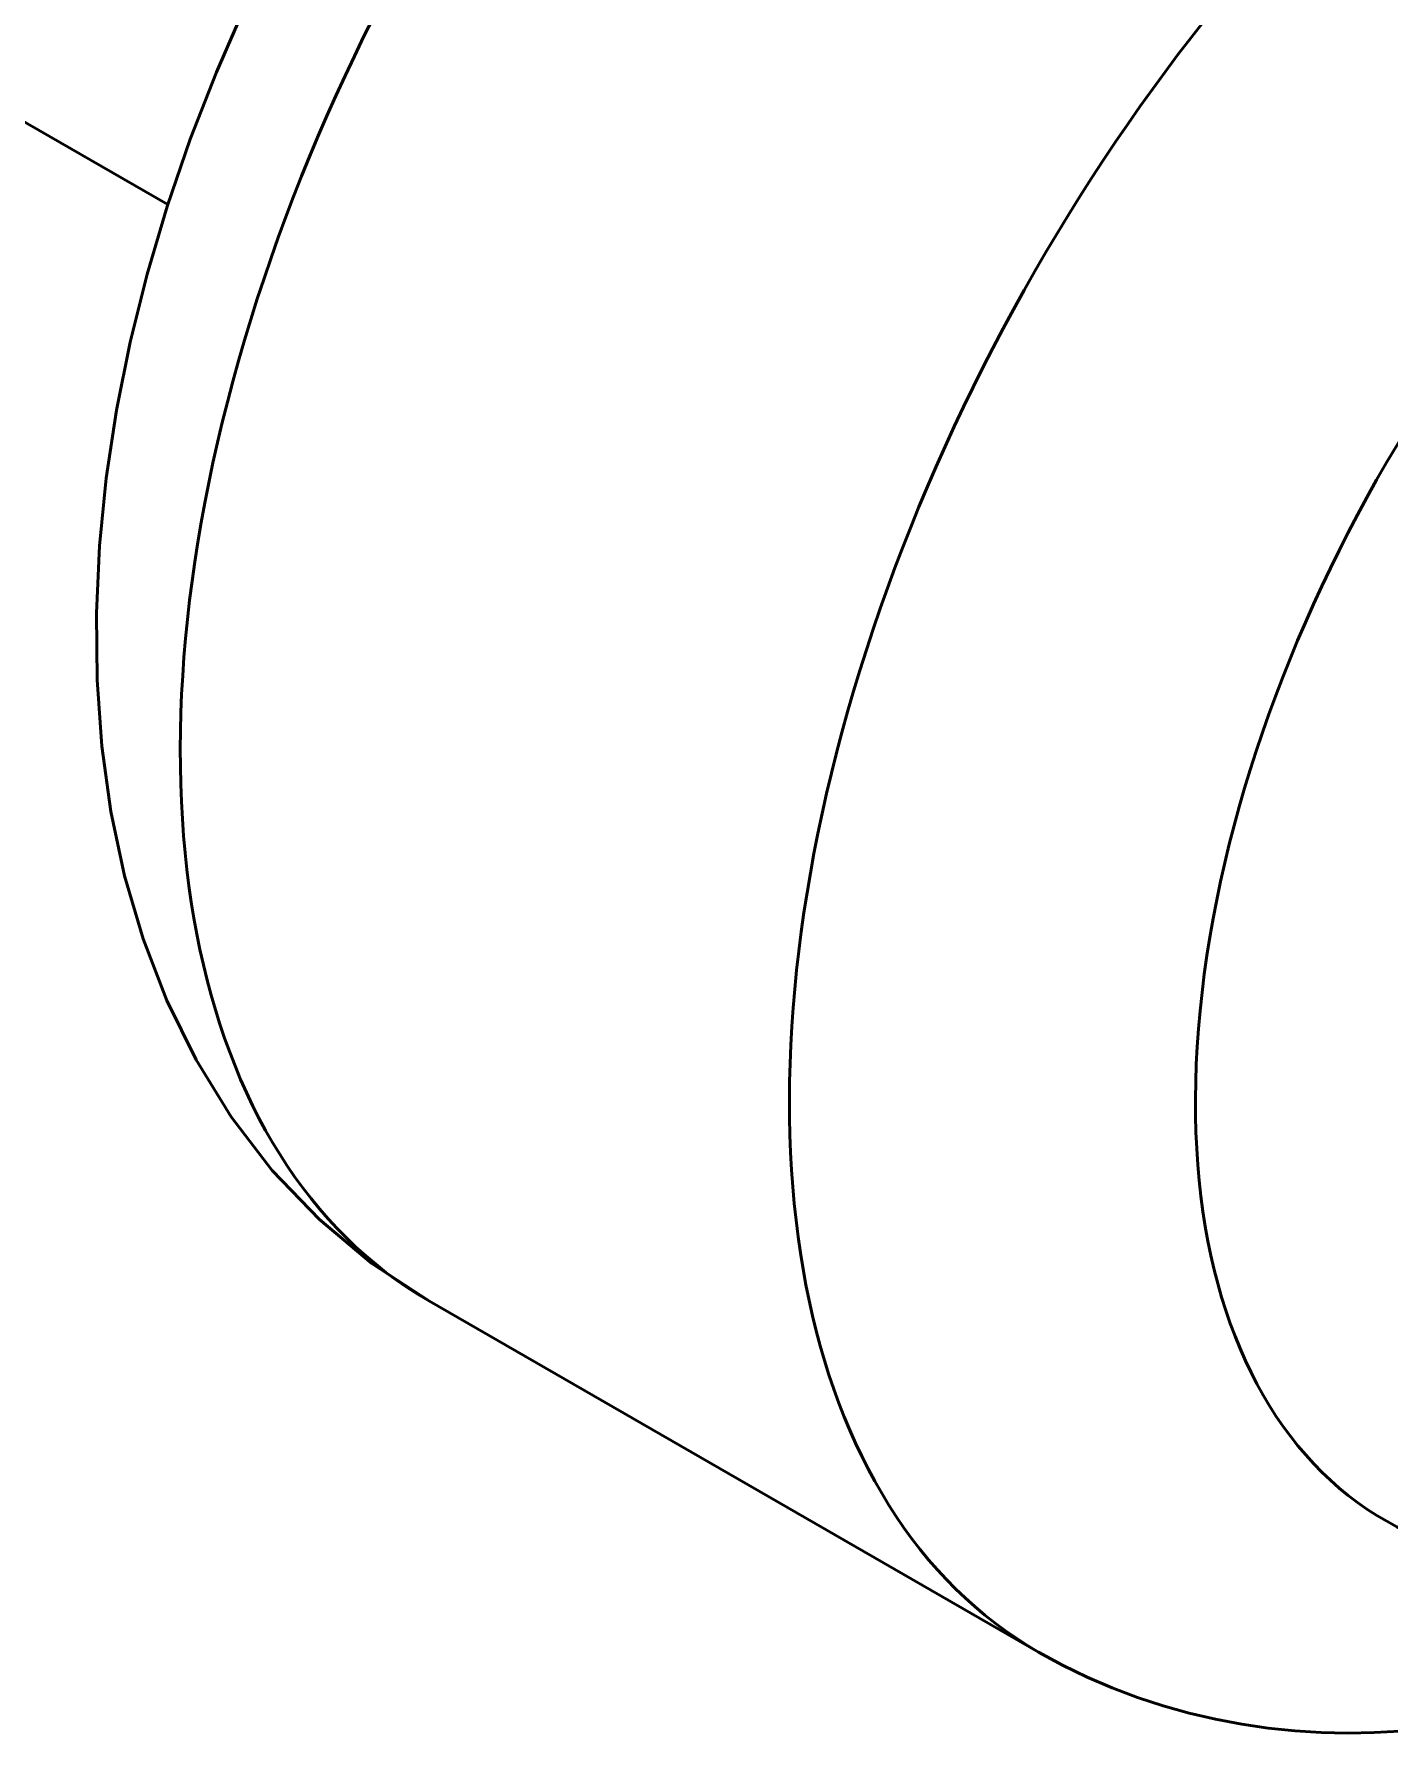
# Model space of a CAD drawing. Header units: millimetres. Extents: x -14552 to -4230, y 14289 to 18426.
# Drawn here: x -13323.82 to -13300.55, y 16848.05 to 16877.23 of the extents above; entities that cross this region are included whole.
import ezdxf

# ---------------------------------------------------------------- set-up
doc = ezdxf.new("R2010")
doc.units = ezdxf.units.MM
doc.layers.add('外形線', color=7, linetype='Continuous', lineweight=50)

msp = doc.modelspace()

# ---------------------------------------------------------------- linework, layer by layer
at = {"layer": '外形線'}
for p, q in [((-13321.521, 16874.298), (-13341.013, 16885.522)), ((-13317.029, 16855.466), (-13306.57, 16849.443))]:
    msp.add_line(p, q, dxfattribs=at).dxf.unprotected_set("ltscale", 0)
for points in [[(-13320.193, 16877.702), (-13320.688, 16876.568), (-13321.135, 16875.421), (-13321.532, 16874.264), (-13321.877, 16873.101), (-13322.167, 16871.934), (-13322.402, 16870.766), (-13322.579, 16869.599), (-13322.695, 16868.437), (-13322.748, 16867.282), (-13322.736, 16866.135), (-13322.654, 16865), (-13322.498, 16863.878), (-13322.264, 16862.774), (-13321.947, 16861.69), (-13321.539, 16860.633), (-13321.036, 16859.611), (-13320.434, 16858.634), (-13319.728, 16857.715), (-13318.919, 16856.869), (-13318.016, 16856.115), (-13317.029, 16855.466)], [(-13300.359, 16848.086), (-13300.81, 16848.062), (-13301.262, 16848.054), (-13301.716, 16848.064), (-13302.171, 16848.092), (-13302.627, 16848.138), (-13303.081, 16848.204), (-13303.534, 16848.289), (-13303.984, 16848.393), (-13304.431, 16848.518), (-13304.873, 16848.664), (-13305.309, 16848.829), (-13305.738, 16849.014), (-13306.159, 16849.219), (-13306.57, 16849.443)]]:
    msp.add_lwpolyline(points, dxfattribs=at).dxf.unprotected_set("ltscale", 0)
for centre, major_axis, end_param in [((-13306.766, 16873.287), (-10.262, -17.821), 6.283185), ((-13296.307, 16867.264), (-10.262, -17.821), 6.283185), ((-13292.821, 16865.256), (-7.802, -13.548), 6.781972)]:
    msp.add_ellipse(centre, major_axis=major_axis, ratio=0.578093, start_param=3.925057, end_param=end_param, dxfattribs=at).dxf.unprotected_set("ltscale", 0)

doc.saveas('drawing.dxf')
